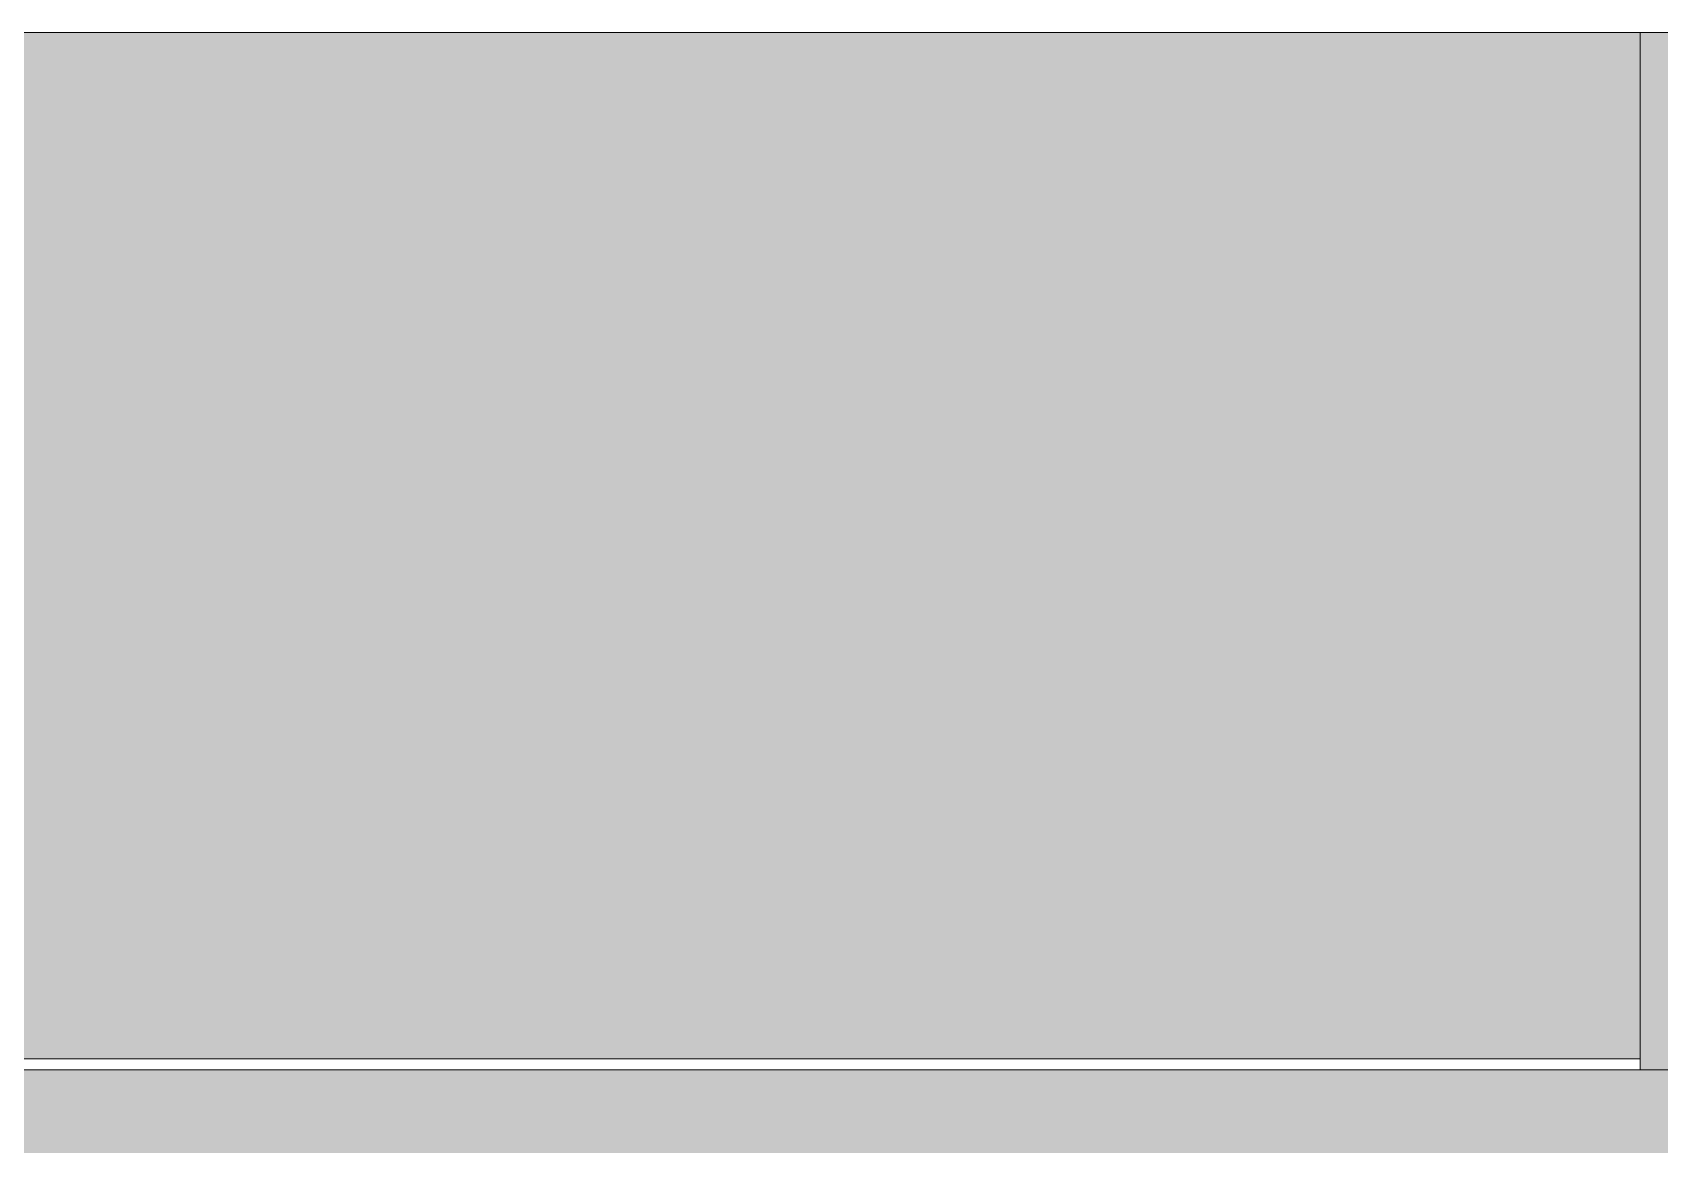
# Model space of a CAD drawing. Header units: inches. Extents: x 1750 to 8392, y -297 to 660.
# Drawn here: x 2285.706 to 2289.164, y 138.99 to 141.354 of the extents above; entities that cross this region are included whole.
import ezdxf

# ---------------------------------------------------------------- set-up
doc = ezdxf.new("R2010")
doc.units = ezdxf.units.IN
doc.header["$MEASUREMENT"] = 0
for name, color, linetype, lineweight in [('A-DOOR-3', 31, 'Continuous', 9), ('A-DOOR-FRAM', 31, 'Continuous', 9), ('A-FLOR-HRAL', 11, 'Continuous', 9)]:
    doc.layers.add(name, color=color, linetype=linetype, lineweight=lineweight)

# ---------------------------------------------------------------- blocks, each defined once
blk = doc.blocks.new('Door-Inswing-Andersen-400_Series-Single - 3_ 0-1_8_ x custom height - _1st _ 2nd floor-2652130-BUILDING ELEVATION - EAST')
at = {"layer": 'A-DOOR-FRAM'}
h = blk.add_hatch(color=256, dxfattribs=at)
h.paths.add_polyline_path([(2289.8112, 139.1484), (2289.8112, 141.3543), (2289.1237, 141.3543), (2289.1237, 139.1484), (2289.7838, 139.1484)], flags=0)
h.paths.add_polyline_path([(2289.1237, 142.3008), (2289.8112, 142.3008), (2289.8112, 144.5027), (2289.1237, 144.5027), (2289.1237, 144.0898)], flags=0)
h.paths.add_polyline_path([(2289.7017, 145.4492), (2289.8112, 145.4492), (2289.8112, 147.6511), (2289.1237, 147.6511), (2289.1237, 145.4492)], flags=0)
h.paths.add_polyline_path([(2289.7017, 148.5977), (2289.8112, 148.5977), (2289.8112, 150.7996), (2289.1237, 150.7996), (2289.1237, 148.5977)], flags=0)
h.paths.add_polyline_path([(2289.8112, 151.7461), (2289.8112, 153.9519), (2289.1237, 153.9519), (2289.1237, 151.7461), (2289.7017, 151.7461)], flags=0)
h.paths.add_polyline_path([(2289.1237, 154.8984), (2289.8112, 154.8984), (2289.8112, 157.1004), (2289.1237, 157.1004)], flags=0)
h.paths.add_polyline_path([(2289.7017, 158.0469), (2289.8112, 158.0469), (2289.8112, 160.2488), (2289.1237, 160.2488), (2289.1237, 158.0469)], flags=0)
h.paths.add_polyline_path([(2289.7017, 161.1953), (2289.8112, 161.1953), (2289.8112, 163.4011), (2289.1237, 163.4011), (2289.1237, 161.1953)], flags=0)
h.paths.add_polyline_path([(2289.7017, 164.3477), (2289.8112, 164.3477), (2289.8112, 166.5496), (2289.1237, 166.5496), (2289.1237, 164.3477)], flags=0)
h.paths.add_polyline_path([(2289.7017, 167.4961), (2289.8112, 167.4961), (2289.8112, 169.5496), (2289.1237, 169.5496), (2289.1237, 167.4961)], flags=0)
h.paths.add_polyline_path([(2289.7017, 170.4961), (2289.8112, 170.4961), (2289.8112, 177.1548), (2289.1237, 177.1548), (2289.1237, 170.4961)], flags=0)
h.paths.add_polyline_path([(2289.8112, 177.75), (2289.8112, 227.125), (2289.1237, 226.4375), (2289.1237, 177.75), (2289.7017, 177.75)], flags=0)
h = blk.add_hatch(color=256, dxfattribs=at)
h.paths.add_polyline_path([(2257.1237, 139.172), (2289.1237, 139.172), (2289.1237, 141.3543), (2257.1237, 141.3543), (2257.1237, 140.3346)], flags=0)
h.paths.add_polyline_path([(2288.1462, 142.3008), (2289.1237, 142.3008), (2289.1237, 144.5027), (2257.1237, 144.5027), (2257.1237, 142.3008), (2287.1837, 142.3008)], flags=0)
h.paths.add_polyline_path([(2285.5612, 145.4492), (2289.1237, 145.4492), (2289.1237, 147.6511), (2285.5612, 147.6511), (2285.5612, 147.5), (2260.6862, 147.5), (2260.6784, 147.6511), (2257.1237, 147.6511), (2257.1237, 145.4492), (2285.4544, 145.4492)], flags=0)
h.paths.add_polyline_path([(2285.5612, 148.5977), (2289.1237, 148.5977), (2289.1237, 150.7996), (2285.5612, 150.7996)], flags=0)
h.paths.add_polyline_path([(2257.1237, 148.5977), (2260.6862, 148.5977), (2260.6862, 150.7996), (2257.1237, 150.7996)], flags=0)
h.paths.add_polyline_path([(2285.5612, 151.7461), (2289.1237, 151.7461), (2289.1237, 153.9519), (2285.5612, 153.9519)], flags=0)
h.paths.add_polyline_path([(2260.4651, 151.7461), (2260.6862, 151.7461), (2260.6862, 153.9519), (2257.1237, 153.9519), (2257.1237, 151.7461)], flags=0)
h.paths.add_polyline_path([(2260.301, 154.8984), (2260.6862, 154.8984), (2260.6862, 157.1004), (2257.1237, 157.1004), (2257.1237, 154.8984)], flags=0)
h.paths.add_polyline_path([(2285.5612, 154.8984), (2289.1237, 154.8984), (2289.1237, 157.1004), (2285.5612, 157.1004)], flags=0)
h.paths.add_polyline_path([(2257.1237, 158.0469), (2260.6862, 158.0469), (2260.6862, 160.2488), (2257.1237, 160.2488)], flags=0)
h.paths.add_polyline_path([(2289.1237, 158.0469), (2289.1237, 160.2488), (2285.5612, 160.2488), (2285.5612, 158.0469), (2286.1104, 158.0469)], flags=0)
h.paths.add_polyline_path([(2286.2744, 161.1953), (2289.1237, 161.1953), (2289.1237, 163.4011), (2285.5612, 163.4011), (2285.5612, 161.1953)], flags=0)
h.paths.add_polyline_path([(2257.1237, 161.1953), (2260.6862, 161.1953), (2260.6862, 163.4011), (2257.1237, 163.4011)], flags=0)
h.paths.add_polyline_path([(2257.1237, 164.3477), (2260.6862, 164.3477), (2260.6862, 166.5496), (2257.1237, 166.5496)], flags=0)
h.paths.add_polyline_path([(2285.5612, 164.3477), (2289.1237, 164.3477), (2289.1237, 166.5496), (2285.5612, 166.5496)], flags=0)
h.paths.add_polyline_path([(2260.6862, 167.4961), (2260.6862, 169.5496), (2257.1237, 169.5496), (2257.1237, 167.4961), (2259.645, 167.4961)], flags=0)
h.paths.add_polyline_path([(2286.6025, 167.4961), (2289.1237, 167.4961), (2289.1237, 169.5496), (2285.5612, 169.5496), (2285.5612, 167.4961)], flags=0)
h.paths.add_polyline_path([(2260.6862, 170.4961), (2260.6862, 177.1548), (2257.1237, 177.1548), (2257.1237, 170.4961), (2259.4888, 170.4961)], flags=0)
h.paths.add_polyline_path([(2286.7587, 170.4961), (2289.1237, 170.4961), (2289.1237, 177.1548), (2285.5612, 177.1548), (2285.5612, 170.4961)], flags=0)
h.paths.add_polyline_path([(2259.1111, 177.75), (2260.6862, 177.75), (2260.6862, 222.875), (2285.5612, 222.875), (2285.5612, 177.75), (2289.1237, 177.75), (2289.1237, 226.4375), (2257.1237, 226.4375), (2257.1237, 177.75)], flags=0)
for p, q in [((2289.1237, 139.1484), (2289.1237, 141.3543)), ((2289.1237, 139.172), (2257.1237, 139.172)), ((2257.1237, 139.172), (2289.1237, 139.172))]:
    blk.add_line(p, q, dxfattribs=at)
blk = doc.blocks.new('Railing - Railing-2567109-BUILDING ELEVATION - EAST')
at = {"layer": 'A-FLOR-HRAL'}
h = blk.add_hatch(color=256, dxfattribs=at)
h.paths.add_polyline_path([(2253.6654, 138.6752), (2295.5522, 138.6752), (2295.5522, 139.1484), (2249.4892, 139.1484), (2249.4892, 138.6752), (2250.4151, 138.6752)], flags=0)
h.paths.add_polyline_path([(2328.247, 138.6752), (2327.7737, 139.1484), (2327.7737, 138.6752)], flags=0)
h.paths.add_polyline_path([(2218.4917, 138.6752), (2248.3081, 138.6752), (2248.3081, 139.1484), (2218.4487, 139.1484), (2217.9755, 138.6752)], flags=0)
h.paths.add_polyline_path([(2326.5926, 138.6752), (2326.5926, 139.1484), (2296.7333, 139.1484), (2296.7333, 138.6752), (2324.8919, 138.6752)], flags=0)
for p, q in [((2295.5522, 141.3543), (2249.4892, 141.3543)), ((2249.4892, 139.1484), (2295.5522, 139.1484))]:
    blk.add_line(p, q, dxfattribs=at)

msp = doc.modelspace()

# ---------------------------------------------------------------- block references
at = {"layer": 'A-DOOR-3'}
msp.add_blockref('Door-Inswing-Andersen-400_Series-Single - 3_ 0-1_8_ x custom height - _1st _ 2nd floor-2652130-BUILDING ELEVATION - EAST', (0, 0), dxfattribs=at)
at = {"layer": 'A-FLOR-HRAL'}
msp.add_blockref('Railing - Railing-2567109-BUILDING ELEVATION - EAST', (0, 0), dxfattribs=at)

doc.saveas('drawing.dxf')
